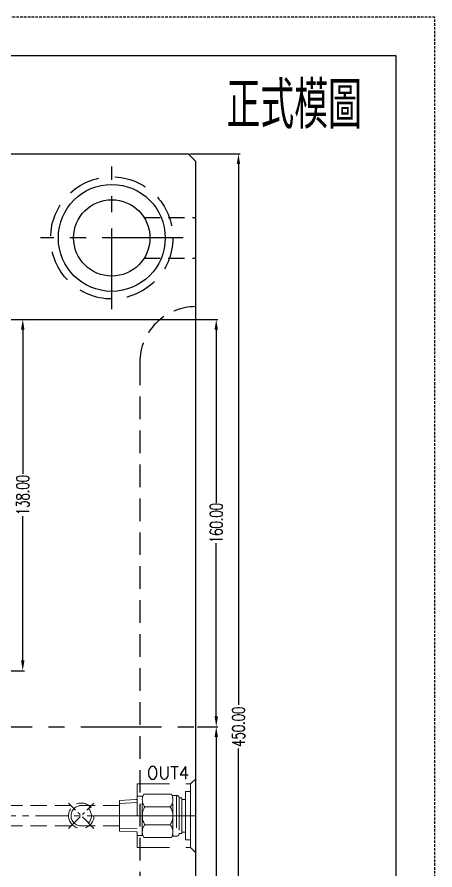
# Model space of a CAD drawing. Header units: inches. Extents: x 157915 to 159347, y -49911 to -48898.
# Drawn here: x 159182.9 to 159347.1, y -49233.1 to -48898.1 of the extents above; entities that cross this region are included whole.
import ezdxf
from ezdxf.enums import TextEntityAlignment as Align

# ---------------------------------------------------------------- set-up
doc = ezdxf.new("R2010")
doc.units = ezdxf.units.IN
doc.header["$LTSCALE"] = 2
doc.header["$MEASUREMENT"] = 0
doc.header["$PDMODE"] = 3
doc.header["$PDSIZE"] = 0.3125
for name, pattern in [('ACAD_ISO08W100', [36, 24, -3, 6, -3]), ('CENTER', [50.8, 31.75, -6.35, 6.35, -6.35]), ('DASHED', [0.75, 0.5, -0.25]), ('HIDDEN', [9.525, 6.35, -3.175])]:
    doc.linetypes.add(name, pattern=pattern)
doc.layers.get('0').update_dxf_attribs({"linetype": 'CONTINUOUS'})
doc.layers.get('Defpoints').update_dxf_attribs({"linetype": 'CONTINUOUS'})
for name, color, linetype in [('5', 5, 'CONTINUOUS'), ('A', 7, 'CONTINUOUS'), ('cen', 1, 'CENTER'), ('CL', 1, 'ACAD_ISO08W100'), ('COOL', 171, 'CONTINUOUS'), ('hidden', 4, 'HIDDEN'), ('tg', 7, 'CONTINUOUS'), ('WT', 4, 'CONTINUOUS')]:
    doc.layers.add(name, color=color, linetype=linetype)
doc.layers.add('dim', color=3, linetype='CONTINUOUS', lineweight=15)
doc.layers.add('WR', color=122, linetype='HIDDEN', lineweight=18)
doc.styles.add('ROMANC', font='romanc', dxfattribs={"width": 0.6, "height": 1})
doc.styles.get("Standard").update_dxf_attribs({"font": 'txt.shx', "width": 0.67})
doc.dimstyles.new('2.00', dxfattribs={"dimtxt": 5, "dimasz": 4, "dimexe": 0.666, "dimexo": 0.626, "dimgap": 1, "dimtad": 0, "dimzin": 0, "dimdsep": 46, "dimtxsty": 'Standard', "dimcen": 0.09, "dimclrd": 3, "dimclre": 3, "dimclrt": 7, "dimazin": 0, "dimtfac": 1, "dimtofl": 0, "dimtmove": 0, "dimatfit": 0, "dimfxl": 0, "dimtolj": 1, "dimtzin": 0, "dimarcsym": 0})

# ---------------------------------------------------------------- blocks, each defined once
blk = doc.blocks.new('*D35391')
at = {"layer": 'Defpoints', "color": 0}
for p in [(159250.1, -48951.87), (159269.88, -48951.87), (159250.1, -49401.87)]:
    blk.add_point(p, dxfattribs=at)
at = {"layer": 'dim', "color": 3, "linetype": 'ByBlock', "lineweight": -2}
for p, q in [((159250.73, -48951.87), (159270.55, -48951.87)), ((159269.88, -48955.87), (159269.88, -49168.33)), ((159269.88, -49397.87), (159269.88, -49185.41)), ((159250.73, -49401.87), (159270.55, -49401.87))]:
    blk.add_line(p, q, dxfattribs=at)
at = {"layer": 'dim', "color": 3, "linetype": 'ByBlock'}
for points in [[(159270.55, -48955.87), (159269.22, -48955.87), (159269.88, -48951.87)], [(159269.22, -49397.87), (159270.55, -49397.87), (159269.88, -49401.87)]]:
    blk.add_solid(points, dxfattribs=at)
at = {"layer": 'dim', "color": 7, "linetype": 'ByBlock', "insert": (159269.88, -49176.87), "char_height": 5, "attachment_point": 5, "rotation": 90}
blk.add_mtext('\\A1;450.00', dxfattribs=at)
blk = doc.blocks.new('*D35392')
at = {"layer": 'Defpoints', "color": 0}
for p in [(159253.1, -49176.87), (159261.16, -49176.87), (159165.47, -49336.87)]:
    blk.add_point(p, dxfattribs=at)
at = {"layer": 'dim', "color": 3, "linetype": 'ByBlock', "lineweight": -2}
for p, q in [((159253.73, -49176.87), (159261.83, -49176.87)), ((159261.16, -49180.87), (159261.16, -49248.89)), ((159261.16, -49332.87), (159261.16, -49264.85)), ((159166.1, -49336.87), (159261.83, -49336.87))]:
    blk.add_line(p, q, dxfattribs=at)
at = {"layer": 'dim', "color": 3, "linetype": 'ByBlock'}
for points in [[(159261.83, -49180.87), (159260.5, -49180.87), (159261.16, -49176.87)], [(159260.5, -49332.87), (159261.83, -49332.87), (159261.16, -49336.87)]]:
    blk.add_solid(points, dxfattribs=at)
at = {"layer": 'dim', "color": 7, "linetype": 'ByBlock', "insert": (159261.16, -49256.87), "char_height": 5, "attachment_point": 5, "rotation": 90}
blk.add_mtext('\\A1;160.00', dxfattribs=at)
blk = doc.blocks.new('*D35393')
at = {"layer": 'Defpoints', "color": 0}
for p in [(159165.29, -49016.87), (159253.1, -49176.87), (159261.16, -49176.87)]:
    blk.add_point(p, dxfattribs=at)
at = {"layer": 'dim', "color": 3, "linetype": 'ByBlock', "lineweight": -2}
for p, q in [((159165.91, -49016.87), (159261.83, -49016.87)), ((159261.16, -49020.87), (159261.16, -49088.89)), ((159261.16, -49172.87), (159261.16, -49104.85)), ((159253.73, -49176.87), (159261.83, -49176.87))]:
    blk.add_line(p, q, dxfattribs=at)
at = {"layer": 'dim', "color": 3, "linetype": 'ByBlock'}
for points in [[(159261.83, -49020.87), (159260.5, -49020.87), (159261.16, -49016.87)], [(159260.5, -49172.87), (159261.83, -49172.87), (159261.16, -49176.87)]]:
    blk.add_solid(points, dxfattribs=at)
at = {"layer": 'dim', "color": 7, "linetype": 'ByBlock', "insert": (159261.16, -49096.87), "char_height": 5, "attachment_point": 5, "rotation": 90}
blk.add_mtext('\\A1;160.00', dxfattribs=at)
blk = doc.blocks.new('*D37137')
at = {"layer": 'Defpoints', "color": 0}
for p in [(159169.1, -49016.87), (159178.1, -49154.87), (159185.12, -49154.87)]:
    blk.add_point(p, dxfattribs=at)
at = {"layer": 'dim', "color": 3, "linetype": 'ByBlock', "lineweight": -2}
for p, q in [((159169.73, -49016.87), (159185.79, -49016.87)), ((159185.12, -49020.87), (159185.12, -49077.61)), ((159185.12, -49150.87), (159185.12, -49094.13)), ((159178.73, -49154.87), (159185.79, -49154.87))]:
    blk.add_line(p, q, dxfattribs=at)
at = {"layer": 'dim', "color": 3, "linetype": 'ByBlock'}
for points in [[(159185.79, -49020.87), (159184.46, -49020.87), (159185.12, -49016.87)], [(159184.46, -49150.87), (159185.79, -49150.87), (159185.12, -49154.87)]]:
    blk.add_solid(points, dxfattribs=at)
at = {"layer": 'dim', "color": 7, "linetype": 'ByBlock', "insert": (159185.12, -49085.87), "char_height": 5, "attachment_point": 5, "rotation": 90}
blk.add_mtext('\\A1;138.00', dxfattribs=at)
blk = doc.blocks.new('20160901.165000')
at = {"layer": 'WR', "linetype": 'CENTER', "ltscale": 0.1}
for p, q in [((-4.95, 4.95), (4.95, -4.95)), ((4.95, 4.95), (-4.95, -4.95))]:
    blk.add_line(p, q, dxfattribs=at)
at = {"layer": 'WR', "linetype": 'HIDDEN', "ltscale": 0.5}
for radius in [5, 4]:
    blk.add_circle((0, 0), radius, dxfattribs=at)
blk = doc.blocks.new('20150129.111502')
at = {"layer": '5', "color": 122, "linetype": 'HIDDEN', "lineweight": 0}
for p, q in [((0, 14.5), (0, -14.5)), ((2, 12.5), (0, 14.5)), ((2, 12.5), (2, -12.5)), ((23, 12.5), (2, 12.5)), ((23, -12.5), (23, 12.5)), ((2, -9.5), (2, 9.5)), ((4.01, 9.5), (2, 9.5)), ((4.01, 6.4), (4.01, 9.5)), ((5.51, 6.4), (5.51, 7)), ((6.51, 7), (5.51, 7)), ((5.51, 6.4), (5.51, 7)), ((6.51, -7), (6.51, 7)), ((7.51, -8), (7.51, 8)), ((9.33, 8), (7.51, 8)), ((9, 8), (9, -8)), ((20.43, 8.5), (9.57, 8.5)), ((23, 7.75), (20.77, 7.75)), ((21, 7.75), (21, -7.75)), ((4.01, -6.4), (4.01, 6.4)), ((5.51, 6.4), (4.01, 6.4)), ((5.51, -6.4), (5.51, 6.4)), ((20.01, 3.5), (9.99, 3.5)), ((23.56, 6.35), (23, 6.35)), ((23, 5.19), (30, 4.82)), ((23.56, 6.35), (30, 6.01)), ((30, 6.01), (30, -6.01)), ((5.51, -6.4), (4.01, -6.4)), ((4.01, -6.4), (4.01, -9.5)), ((5.51, -6.4), (5.51, -7)), ((5.51, -6.4), (5.51, -7)), ((20.01, -3.5), (9.99, -3.5)), ((23, -5.19), (30, -4.82)), ((23.56, -6.35), (23, -6.35)), ((23.56, -6.35), (30, -6.01)), ((4.01, -9.5), (2, -9.5)), ((6.51, -7), (5.51, -7)), ((9.33, -8), (7.51, -8)), ((20.43, -8.5), (9.57, -8.5)), ((23, -7.75), (20.77, -7.75)), ((2, -12.5), (0, -14.5)), ((23, -12.5), (2, -12.5))]:
    blk.add_line(p, q, dxfattribs=at)
at = {"layer": '5', "color": 122, "linetype": 'CENTER', "lineweight": 0, "ltscale": 0.5}
blk.add_line((0, 0), (30, 0), dxfattribs=at)
at = {"layer": '5', "color": 122, "linetype": 'HIDDEN', "lineweight": 0}
for centre, radius, start, end in [((7.51, 7), 1, 90, 180), ((13.47, 6.32), 4.47, 150.752, 219.0183), ((16.53, 6.32), 4.47, 320.9817, 29.248), ((15.66, 0), 6.66, 148.3016, 211.6984), ((14.34, 0), 6.66, 328.3016, 31.6984), ((13.47, -6.32), 4.47, 140.9817, 209.248), ((16.53, -6.32), 4.47, 330.752, 39.0183), ((7.51, -7), 1, 180, 270)]:
    blk.add_arc(centre, radius, start, end, dxfattribs=at)

msp = doc.modelspace()

# ---------------------------------------------------------------- linework, layer by layer
for p, q in [((158906.104, -48951.868), (159250.104, -48951.868)), ((159250.104, -48951.868), (159253.104, -48954.868)), ((159253.104, -49398.868), (159253.104, -48954.868))]:
    msp.add_line(p, q)
at = {"color": 8, "linetype": 'HIDDEN', "ltscale": 0.5}
for p, q in [((159232.793, -48976.868), (159253.104, -48976.868)), ((159232.793, -48992.868), (159253.104, -48992.868))]:
    msp.add_line(p, q, dxfattribs=at)
at = {"color": 8, "linetype": 'HIDDEN', "ltscale": 0.7}
msp.add_line((159231.104, -49033.868), (159231.104, -49319.868), dxfattribs=at)
for radius in [21, 15]:
    msp.add_circle((159220.104, -48984.868), radius)
msp.add_arc((159253.104, -49033.868), 22, 90, 180, dxfattribs=at)
at = {"layer": 'A', "linetype": 'DASHED'}
for p, q in [((159347.109, -48898.125), (157915.055, -48898.125)), ((159347.109, -49911.041), (159347.109, -48898.125))]:
    msp.add_line(p, q, dxfattribs=at)
at = {"layer": 'A'}
for p, q in [((159331.812, -48913.422), (157930.351, -48913.422)), ((159331.812, -49895.745), (159331.812, -48913.422))]:
    msp.add_line(p, q, dxfattribs=at)
at = {"layer": 'cen', "ltscale": 0.5}
for p, q in [((159220.104, -49012.868), (159220.104, -48956.868)), ((159248.104, -48984.868), (159192.104, -48984.868))]:
    msp.add_line(p, q, dxfattribs=at)
at = {"layer": 'CL', "color": 7, "linetype": 'CENTER', "ltscale": 0.5}
msp.add_line((158903.104, -49176.868), (159253.104, -49176.868), dxfattribs=at)
at = {"layer": 'hidden'}
msp.add_circle((159220.104, -48984.868), 24, dxfattribs=at)
at = {"layer": 'WR', "linetype": 'HIDDEN', "ltscale": 0.5}
for p, q in [((159223.104, -49207.868), (158933.104, -49207.868)), ((159223.104, -49215.868), (158933.104, -49215.868))]:
    msp.add_line(p, q, dxfattribs=at)
at = {"layer": 'WR', "linetype": 'CENTER', "ltscale": 0.2}
msp.add_line((159223.104, -49211.868), (158933.104, -49211.868), dxfattribs=at)

# ---------------------------------------------------------------- block references
at = {"layer": 'WR', "linetype": 'ByBlock', "xscale": -1, "rotation": 180}
msp.add_blockref('20160901.165000', (159208.104, -49211.868), dxfattribs=at)
at = {"layer": 'WT', "linetype": 'ByBlock', "rotation": 180}
msp.add_blockref('20150129.111502', (159253.104, -49211.868), dxfattribs=at)

# ---------------------------------------------------------------- texts
at = {"layer": 'COOL', "color": 4}
msp.add_text('OUT4', height=4.8768, rotation=360, dxfattribs=at).set_placement((159242.236, -49195.013), align=Align.MIDDLE)
at = {"layer": 'tg', "color": 1, "insert": (159265.194, -48923.949), "char_height": 16.25334, "width": 804.36293, "attachment_point": 1, "style": 'ROMANC'}
msp.add_mtext('{\\f細明體|b0|i0|c136|p49;正式模圖}', dxfattribs=at)

# ---------------------------------------------------------------- dimensions: what is measured, and where the dimension line sits
at = {"layer": 'dim', "linetype": 'ByBlock'}
dim = msp.add_linear_dim(base=(159269.882, -48951.868), p1=(159250.104, -49401.868), p2=(159250.104, -48951.868), angle=90, dimstyle='2.00', dxfattribs=at)
dim.commit()
dim.dimension.update_dxf_attribs({"geometry": '*D35391', "text_midpoint": (159269.882, -49176.868), "dimtype": 160})
for base, p1, p2, angle, picture, middle in [((159261.163, -49176.868), (159165.287, -49016.868), (159253.104, -49176.868), 270, '*D35393', (159261.163, -49096.868)), ((159185.123, -49154.868), (159169.104, -49016.868), (159178.104, -49154.868), 90, '*D37137', (159185.123, -49085.868)), ((159261.163, -49176.868), (159165.473, -49336.868), (159253.104, -49176.868), 90, '*D35392', (159261.163, -49256.868))]:
    dim = msp.add_linear_dim(base=base, p1=p1, p2=p2, angle=angle, dimstyle='2.00', dxfattribs=at)
    dim.commit()
    dim.dimension.update_dxf_attribs({"geometry": picture, "text_midpoint": middle})

doc.saveas('drawing.dxf')
